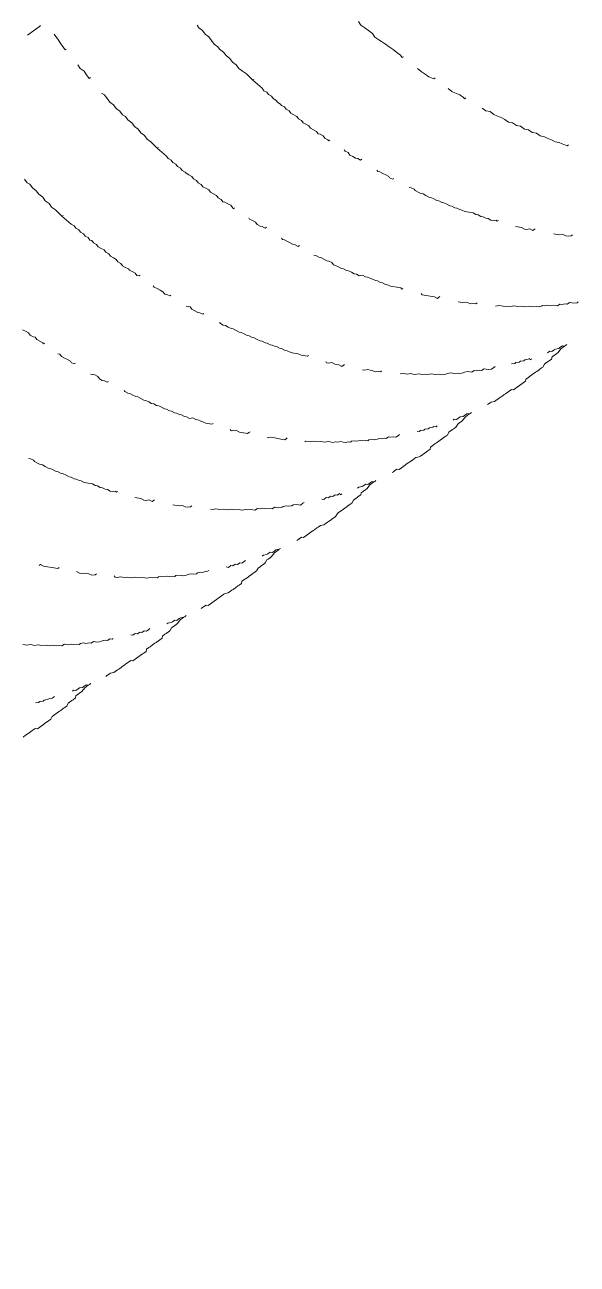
# Model space of a CAD drawing. Header units: feet. Extents: x 2321988 to 2329858, y 6722724 to 6730499.
# Drawn here: x 2326070.83 to 2326071.133, y 6726842.333 to 6726843.012 of the extents above; entities that cross this region are included whole.
import ezdxf

# ---------------------------------------------------------------- set-up
doc = ezdxf.new("R2010")
doc.units = ezdxf.units.FT
doc.header["$MEASUREMENT"] = 0
doc.layers.add('C-BESS-EQUIPMENT', color=255, linetype='Continuous')

# ---------------------------------------------------------------- blocks, each defined once
blk = doc.blocks.new('Midpoint Site Plan$0$A$C71e53a02')
at = {"lineweight": 5}
blk.add_lwpolyline([(9.9299, -0.0049), (10.0273, -0.0049), (10.0371, -0.0049)], dxfattribs=at)
at = {"lineweight": 9}
for points in [[(10.076, -0.1023), (10.076, -0.1218), (10.076, -0.151), (10.076, -0.1803), (10.076, -0.2095), (10.076, -0.229), (10.0858, -0.229)], [(10.0858, -0.3557), (10.0858, -0.3557)], [(10.0858, -0.3557), (10.0858, -0.3849), (10.0955, -0.4142), (10.0955, -0.4434), (10.0955, -0.4726), (10.1053, -0.4726)], [(10.0955, -0.4726), (10.0955, -0.4726)], [(8.78, -1.564), (8.7897, -1.5835), (8.7995, -1.603), (8.7995, -1.6225), (8.8092, -1.642), (8.819, -1.6517), (8.819, -1.6712), (8.8287, -1.6907), (8.8385, -1.7102), (8.8385, -1.7199), (8.8482, -1.7199)], [(9.3647, -0.765), (9.3647, -0.7942), (9.3744, -0.8137), (9.3744, -0.8429), (9.3842, -0.8722), (9.3842, -0.9014), (9.3939, -0.9306), (9.3939, -0.9599), (9.4037, -0.9891), (9.4037, -1.0183), (9.4134, -1.0476), (9.4231, -1.106), (9.4329, -1.145), (9.4426, -1.184), (9.4524, -1.2035), (9.4524, -1.223), (9.4621, -1.2425), (9.4621, -1.2619), (9.4719, -1.2814), (9.4719, -1.3009), (9.4816, -1.3204), (9.4816, -1.3399), (9.4914, -1.3496), (9.4914, -1.3691), (9.5011, -1.3886), (9.5011, -1.4081), (9.5108, -1.4276), (9.5206, -1.4471), (9.5206, -1.4666), (9.5303, -1.4861), (9.5303, -1.5056), (9.5401, -1.525), (9.5498, -1.5445), (9.5498, -1.564), (9.5596, -1.5835), (9.5596, -1.603), (9.5693, -1.6225), (9.5791, -1.642), (9.5791, -1.6517), (9.5888, -1.6712), (9.5985, -1.6907), (9.5985, -1.7102), (9.6083, -1.7199), (9.618, -1.7199)], [(10.1053, -0.5993), (10.115, -0.6188), (10.115, -0.648), (10.115, -0.6773), (10.1248, -0.7065), (10.1248, -0.7357), (10.1345, -0.765), (10.1345, -0.7942), (10.1442, -0.8137), (10.1442, -0.8429), (10.154, -0.8722), (10.154, -0.9014), (10.1637, -0.9306), (10.1637, -0.9599), (10.1735, -0.9891), (10.1735, -1.0183), (10.1832, -1.0476), (10.193, -1.106), (10.2027, -1.145), (10.2125, -1.184), (10.2125, -1.2035), (10.2222, -1.223), (10.2222, -1.2425), (10.232, -1.2619), (10.232, -1.2814), (10.2417, -1.3009), (10.2417, -1.3204), (10.2514, -1.3399), (10.2514, -1.3496), (10.2612, -1.3691), (10.2709, -1.3886), (10.2709, -1.4081), (10.2807, -1.4276), (10.2807, -1.4471), (10.2904, -1.4666), (10.2904, -1.4861), (10.3002, -1.5056), (10.3099, -1.525), (10.3099, -1.5445), (10.3197, -1.564), (10.3294, -1.5835), (10.3294, -1.603), (10.3391, -1.6225), (10.3391, -1.642), (10.3489, -1.6517), (10.3586, -1.6712), (10.3684, -1.6907), (10.3684, -1.7102), (10.3684, -1.7199), (10.3781, -1.7199)], [(10.8751, -0.5993), (10.8751, -0.6188), (10.8848, -0.648), (10.8848, -0.6773), (10.8946, -0.7065), (10.8946, -0.7357), (10.8946, -0.765), (10.9043, -0.7942), (10.9043, -0.8137), (10.9141, -0.8429), (10.9141, -0.8722), (10.9238, -0.9014), (10.9238, -0.9306), (10.9336, -0.9599), (10.9336, -0.9891), (10.9433, -1.0183), (10.9531, -1.0476), (10.9628, -1.106), (10.9726, -1.145), (10.9823, -1.184), (10.9823, -1.2035), (10.992, -1.223), (10.992, -1.2425), (11.0018, -1.2619), (11.0018, -1.2814), (11.0115, -1.3009), (11.0115, -1.3204), (11.0213, -1.3399), (11.0213, -1.3496), (11.031, -1.3691), (11.031, -1.3886), (11.0408, -1.4081), (11.0408, -1.4276), (11.0505, -1.4471), (11.0603, -1.4666), (11.0603, -1.4861), (11.07, -1.5056), (11.07, -1.525), (11.0797, -1.5445), (11.0895, -1.564), (11.0895, -1.5835), (11.0992, -1.603), (11.109, -1.6225), (11.109, -1.642), (11.1187, -1.6517), (11.1285, -1.6712), (11.1285, -1.6907), (11.1382, -1.7102), (11.1382, -1.7199), (11.148, -1.7199)], [(11.7521, -1.1937), (11.7521, -1.223), (11.7619, -1.2522), (11.7716, -1.2814), (11.7814, -1.3107), (11.7814, -1.3399), (11.7911, -1.3691), (11.8009, -1.3886), (11.8106, -1.4179), (11.8203, -1.4471), (11.8301, -1.4763), (11.8398, -1.5056), (11.8496, -1.5348), (11.8496, -1.5543), (11.8593, -1.5543)], [(9.4231, -1.106), (9.4329, -1.106)], [(10.193, -1.106), (10.2027, -1.106)], [(10.9628, -1.106), (10.9726, -1.106)], [(11.8886, -1.6712), (11.8886, -1.6712)], [(11.8886, -1.6712), (11.8983, -1.7005), (11.908, -1.7297), (11.9178, -1.7589), (11.9373, -1.7882), (11.947, -1.7882)], [(8.8774, -1.8271), (8.8872, -1.8369), (8.8872, -1.8564), (8.8969, -1.8759), (8.9067, -1.8953), (8.9164, -1.9148), (8.9164, -1.9246), (8.9262, -1.9441), (8.9359, -1.9441)], [(9.6473, -1.8271), (9.6473, -1.8369), (9.657, -1.8564), (9.6668, -1.8759), (9.6765, -1.8953), (9.6765, -1.9148), (9.6862, -1.9246), (9.696, -1.9441), (9.7057, -1.9441)], [(10.4171, -1.8271), (10.4171, -1.8369), (10.4268, -1.8564), (10.4366, -1.8759), (10.4366, -1.8953), (10.4463, -1.9148), (10.4561, -1.9246), (10.4658, -1.9441), (10.4756, -1.9441)], [(11.1869, -1.8271), (11.1869, -1.8369), (11.1967, -1.8564), (11.1967, -1.8759), (11.2064, -1.8953), (11.2162, -1.9148), (11.2259, -1.9246), (11.2357, -1.9441), (11.2454, -1.9441)], [(11.9763, -1.8953), (11.986, -1.9246), (11.9957, -1.9441), (12.0152, -1.9733), (12.025, -2.0025), (12.025, -2.0123), (12.0347, -2.0123)], [(8.9749, -2.061), (8.9846, -2.0708), (8.9944, -2.0805), (9.0041, -2.1), (9.0041, -2.1195), (9.0139, -2.139), (9.0236, -2.1487), (9.0334, -2.1682), (9.0431, -2.1682)], [(9.7447, -2.061), (9.7545, -2.0708), (9.7642, -2.0805), (9.7642, -2.1), (9.774, -2.1195), (9.7837, -2.139), (9.7934, -2.1487), (9.8032, -2.1682), (9.8129, -2.1682)], [(10.5145, -2.061), (10.5145, -2.0708), (10.5243, -2.0805), (10.534, -2.1), (10.5438, -2.1195), (10.5535, -2.139), (10.5633, -2.1487), (10.573, -2.1682), (10.5828, -2.1682)], [(11.2844, -2.061), (11.2844, -2.0708), (11.2941, -2.0805), (11.3039, -2.1), (11.3136, -2.1195), (11.3234, -2.139), (11.3234, -2.1487), (11.3331, -2.1682), (11.3428, -2.1682)], [(12.0834, -2.1292), (12.0834, -2.1292)], [(12.0834, -2.1292), (12.0932, -2.1585), (12.1127, -2.1779), (12.1224, -2.2072), (12.1322, -2.2267), (12.1517, -2.2559), (12.1614, -2.2754), (12.1712, -2.3046), (12.1906, -2.3241), (12.2004, -2.3533), (12.2199, -2.3728), (12.2296, -2.4021), (12.2491, -2.4216), (12.2589, -2.4508), (12.2783, -2.4703), (12.2881, -2.4995), (12.3076, -2.519), (12.3173, -2.5385), (12.3368, -2.5677), (12.3466, -2.5872), (12.366, -2.6067), (12.3758, -2.6262), (12.3953, -2.6554), (12.405, -2.6554)], [(8.322, -2.2754), (8.3317, -2.2851), (8.3415, -2.3046), (8.3415, -2.3144), (8.3512, -2.3339), (8.361, -2.3533), (8.3707, -2.3631), (8.3805, -2.3826), (8.3902, -2.4021), (8.3999, -2.4118), (8.4097, -2.4313), (8.4194, -2.4508), (8.4292, -2.4605), (8.4389, -2.48), (8.4487, -2.4898), (8.4584, -2.5093), (8.4682, -2.5288), (8.4779, -2.5385), (8.4876, -2.558), (8.4974, -2.5677), (8.5071, -2.5872), (8.5169, -2.597), (8.5266, -2.6165), (8.5364, -2.6262), (8.5559, -2.6457), (8.5656, -2.6554), (8.5753, -2.6749), (8.5851, -2.6847), (8.5948, -2.7042), (8.6046, -2.7139), (8.6143, -2.7334), (8.6241, -2.7431), (8.6338, -2.7626), (8.6436, -2.7724), (8.6631, -2.7821), (8.6631, -2.7919), (8.6728, -2.7919)], [(9.0918, -2.2754), (9.0918, -2.2851), (9.1016, -2.3046), (9.1113, -2.3144), (9.1211, -2.3339), (9.1308, -2.3533), (9.1405, -2.3631), (9.1503, -2.3826), (9.16, -2.4021), (9.1698, -2.4118), (9.1795, -2.4313), (9.1893, -2.4508), (9.199, -2.4605), (9.2088, -2.48), (9.2185, -2.4898), (9.2282, -2.5093), (9.238, -2.5288), (9.2477, -2.5385), (9.2575, -2.558), (9.2672, -2.5677), (9.277, -2.5872), (9.2867, -2.597), (9.2965, -2.6165), (9.3062, -2.6262), (9.3159, -2.6457), (9.3257, -2.6554), (9.3354, -2.6749), (9.3549, -2.6847), (9.3647, -2.7042), (9.3744, -2.7139), (9.3842, -2.7334), (9.3939, -2.7431), (9.4037, -2.7626), (9.4134, -2.7724), (9.4231, -2.7821), (9.4329, -2.7919), (9.4426, -2.7919)], [(9.8617, -2.2754), (9.8617, -2.2851), (9.8714, -2.3046), (9.8811, -2.3144), (9.8909, -2.3339), (9.9006, -2.3533), (9.9104, -2.3631), (9.9201, -2.3826), (9.9299, -2.4021), (9.9396, -2.4118), (9.9494, -2.4313), (9.9591, -2.4508), (9.9688, -2.4605), (9.9786, -2.48), (9.9883, -2.4898), (9.9981, -2.5093), (10.0078, -2.5288), (10.0176, -2.5385), (10.0273, -2.558), (10.0371, -2.5677), (10.0468, -2.5872), (10.0565, -2.597), (10.0663, -2.6165), (10.076, -2.6262), (10.0858, -2.6457), (10.0955, -2.6554), (10.1053, -2.6749), (10.115, -2.6847), (10.1248, -2.7042), (10.1345, -2.7139), (10.154, -2.7334), (10.1637, -2.7431), (10.1735, -2.7626), (10.1832, -2.7724), (10.193, -2.7821), (10.2027, -2.7919), (10.2125, -2.7919)], [(10.6217, -2.2754), (10.6315, -2.2851), (10.6412, -2.3046), (10.651, -2.3144), (10.6607, -2.3339), (10.6705, -2.3533), (10.6802, -2.3631), (10.69, -2.3826), (10.69, -2.4021), (10.6997, -2.4118), (10.7094, -2.4313), (10.7192, -2.4508), (10.7289, -2.4605), (10.7387, -2.48), (10.7484, -2.4898), (10.7582, -2.5093), (10.7679, -2.5288), (10.7777, -2.5385), (10.7874, -2.558), (10.8069, -2.5677), (10.8166, -2.5872), (10.8264, -2.597), (10.8361, -2.6165), (10.8459, -2.6262), (10.8556, -2.6457), (10.8654, -2.6554), (10.8751, -2.6749), (10.8848, -2.6847), (10.8946, -2.7042), (10.9043, -2.7139), (10.9141, -2.7334), (10.9238, -2.7431), (10.9433, -2.7626), (10.9531, -2.7724), (10.9628, -2.7821), (10.9628, -2.7919), (10.9726, -2.7919)], [(11.3916, -2.2754), (11.4013, -2.2851), (11.4111, -2.3046), (11.4111, -2.3144), (11.4208, -2.3339), (11.4306, -2.3533), (11.4403, -2.3631), (11.45, -2.3826), (11.4598, -2.4021), (11.4695, -2.4118), (11.4793, -2.4313), (11.489, -2.4508), (11.4988, -2.4605), (11.5085, -2.48), (11.5183, -2.4898), (11.528, -2.5093), (11.5377, -2.5288), (11.5475, -2.5385), (11.5572, -2.558), (11.567, -2.5677), (11.5767, -2.5872), (11.5865, -2.597), (11.5962, -2.6165), (11.606, -2.6262), (11.6254, -2.6457), (11.6352, -2.6554), (11.6449, -2.6749), (11.6547, -2.6847), (11.6644, -2.7042), (11.6742, -2.7139), (11.6839, -2.7334), (11.6937, -2.7431), (11.7034, -2.7626), (11.7131, -2.7724), (11.7326, -2.7821), (11.7326, -2.7919), (11.7424, -2.7919)], [(12.3953, -2.6554), (12.3953, -2.6554)], [(7.9712, -2.8893), (7.9809, -2.8893), (7.9907, -2.9088), (8.0004, -2.9185), (8.0102, -2.9283), (8.0296, -2.9478), (8.0394, -2.9575), (8.0491, -2.9673), (8.0589, -2.977), (8.0686, -2.977)], [(8.741, -2.8893), (8.7508, -2.8991), (8.7605, -2.9088), (8.7702, -2.9185), (8.78, -2.938), (8.7897, -2.9478), (8.8092, -2.9575), (8.819, -2.977), (8.8287, -2.977), (8.8385, -2.977)], [(9.5108, -2.8893), (9.5108, -2.8991), (9.5303, -2.9088), (9.5401, -2.9185), (9.5498, -2.938), (9.5596, -2.9478), (9.5693, -2.9575), (9.5888, -2.977), (9.5985, -2.977), (9.6083, -2.977)], [(10.2807, -2.8893), (10.2807, -2.8991), (10.2904, -2.9088), (10.3099, -2.9185), (10.3197, -2.938), (10.3294, -2.9478), (10.3391, -2.9575), (10.3489, -2.977), (10.3586, -2.977), (10.3684, -2.977)], [(11.0505, -2.8893), (11.0505, -2.8991), (11.0603, -2.9088), (11.07, -2.9185), (11.0895, -2.938), (11.0992, -2.9478), (11.109, -2.9575), (11.1187, -2.977), (11.1285, -2.977), (11.1382, -2.977)], [(11.8106, -2.8893), (11.8203, -2.8991), (11.8301, -2.9088), (11.8398, -2.9185), (11.8496, -2.938), (11.8593, -2.9478), (11.8788, -2.9575), (11.8886, -2.977), (11.8983, -2.977), (11.908, -2.977)], [(8.1466, -3.0647), (8.1466, -3.0647)], [(8.1466, -3.0647), (8.1563, -3.0842), (8.1661, -3.0939), (8.1856, -3.1037), (8.1953, -3.1134), (8.2051, -3.1232), (8.2148, -3.1427), (8.2343, -3.1524), (8.244, -3.1524)], [(8.9164, -3.0745), (8.9164, -3.0745)], [(8.9164, -3.0745), (8.9262, -3.0842), (8.9359, -3.0939), (8.9456, -3.1037), (8.9651, -3.1134), (8.9749, -3.1329), (8.9846, -3.1427), (9.0041, -3.1524), (9.0139, -3.1524)], [(9.6765, -3.0745), (9.6765, -3.0745)], [(9.6765, -3.0745), (9.696, -3.0842), (9.7057, -3.0939), (9.7155, -3.1037), (9.7252, -3.1134), (9.7447, -3.1329), (9.7545, -3.1427), (9.7642, -3.1524), (9.774, -3.1524), (9.7837, -3.1524)], [(10.4463, -3.0745), (10.4463, -3.0745)], [(10.4463, -3.0745), (10.4561, -3.0842), (10.4756, -3.0939), (10.4853, -3.1037), (10.4951, -3.1134), (10.5048, -3.1329), (10.5243, -3.1427), (10.534, -3.1524), (10.5438, -3.1524)], [(11.2162, -3.0745), (11.2162, -3.0745)], [(11.2162, -3.0745), (11.2259, -3.0842), (11.2357, -3.0939), (11.2551, -3.1037), (11.2649, -3.1134), (11.2746, -3.1329), (11.2941, -3.1427), (11.3039, -3.1524), (11.3136, -3.1524)], [(11.986, -3.0745), (11.986, -3.0745)], [(11.986, -3.0745), (11.9957, -3.0842), (12.0055, -3.0939), (12.0152, -3.1037), (12.0347, -3.1134), (12.0445, -3.1329), (12.0542, -3.1427), (12.0737, -3.1524), (12.0834, -3.1524)], [(8.2343, -3.1524), (8.2343, -3.1524)], [(9.0041, -3.1524), (9.0041, -3.1524)], [(10.534, -3.1524), (10.534, -3.1524)], [(11.3039, -3.1524), (11.3039, -3.1524)], [(12.0737, -3.1524), (12.0737, -3.1524)], [(7.5814, -3.2499), (7.5911, -3.2596), (7.6009, -3.2694), (7.6204, -3.2791), (7.6301, -3.2888), (7.6399, -3.2986), (7.6593, -3.3083), (7.6691, -3.3181), (7.6788, -3.3278), (7.6983, -3.3376), (7.7081, -3.3473), (7.7178, -3.3571), (7.7373, -3.3668), (7.747, -3.3765), (7.7568, -3.3863), (7.7763, -3.396), (7.786, -3.4058), (7.8055, -3.4058), (7.8153, -3.4155), (7.825, -3.4253), (7.8445, -3.435), (7.8542, -3.4448), (7.8737, -3.4545), (7.8835, -3.4642), (7.8932, -3.4642), (7.9127, -3.474), (7.9225, -3.4837), (7.9419, -3.4935), (7.9517, -3.5032), (7.9712, -3.5032), (7.9809, -3.513), (7.9907, -3.5227), (8.0102, -3.5325), (8.0199, -3.5325), (8.0394, -3.5422), (8.0491, -3.5519), (8.0686, -3.5519), (8.0784, -3.5617), (8.0881, -3.5617)], [(8.3317, -3.2304), (8.3317, -3.2401), (8.3415, -3.2499), (8.361, -3.2596), (8.3707, -3.2694), (8.3805, -3.2791), (8.3999, -3.2888), (8.4097, -3.2986), (8.4194, -3.3083), (8.4389, -3.3181), (8.4487, -3.3278), (8.4584, -3.3376), (8.4779, -3.3473), (8.4876, -3.3571), (8.4974, -3.3668), (8.5169, -3.3765), (8.5266, -3.3863), (8.5461, -3.396), (8.5559, -3.4058), (8.5656, -3.4058), (8.5851, -3.4155), (8.5948, -3.4253), (8.6143, -3.435), (8.6241, -3.4448), (8.6338, -3.4545), (8.6533, -3.4642), (8.6631, -3.4642), (8.6825, -3.474), (8.6923, -3.4837), (8.702, -3.4935), (8.7215, -3.5032), (8.7313, -3.5032), (8.7508, -3.513), (8.7605, -3.5227), (8.78, -3.5325), (8.7897, -3.5325), (8.8092, -3.5422), (8.819, -3.5519), (8.8287, -3.5519), (8.8482, -3.5617), (8.8579, -3.5617)], [(9.1016, -3.2401), (9.1016, -3.2401)], [(9.1016, -3.2401), (9.1113, -3.2499), (9.1308, -3.2596), (9.1405, -3.2694), (9.1503, -3.2791), (9.1698, -3.2888), (9.1795, -3.2986), (9.1893, -3.3083), (9.2088, -3.3181), (9.2185, -3.3278), (9.2282, -3.3376), (9.2477, -3.3473), (9.2575, -3.3571), (9.2672, -3.3668), (9.2867, -3.3765), (9.2965, -3.3863), (9.3159, -3.396), (9.3257, -3.4058), (9.3354, -3.4155), (9.3549, -3.4155), (9.3647, -3.4253), (9.3842, -3.435), (9.3939, -3.4448), (9.4037, -3.4545), (9.4231, -3.4642), (9.4329, -3.474), (9.4524, -3.474), (9.4621, -3.4837), (9.4719, -3.4935), (9.4914, -3.5032), (9.5011, -3.5032), (9.5206, -3.513), (9.5303, -3.5227), (9.5498, -3.5325), (9.5596, -3.5325), (9.5791, -3.5422), (9.5888, -3.5519), (9.5985, -3.5617), (9.618, -3.5617), (9.6278, -3.5617)], [(9.8617, -3.2401), (9.8714, -3.2401), (9.8811, -3.2499), (9.8909, -3.2596), (9.9104, -3.2694), (9.9201, -3.2791), (9.9299, -3.2888), (9.9494, -3.2986), (9.9591, -3.3083), (9.9688, -3.3181), (9.9883, -3.3278), (9.9981, -3.3376), (10.0078, -3.3473), (10.0273, -3.3571), (10.0371, -3.3668), (10.0565, -3.3765), (10.0663, -3.3863), (10.076, -3.396), (10.0955, -3.4058), (10.1053, -3.4155), (10.115, -3.4155), (10.1345, -3.4253), (10.1442, -3.435), (10.1637, -3.4448), (10.1735, -3.4545), (10.193, -3.4642), (10.2027, -3.474), (10.2125, -3.474), (10.232, -3.4837), (10.2417, -3.4935), (10.2612, -3.5032), (10.2709, -3.5032), (10.2807, -3.513), (10.3002, -3.5227), (10.3099, -3.5325), (10.3294, -3.5325), (10.3391, -3.5422), (10.3586, -3.5519), (10.3684, -3.5617), (10.3879, -3.5617), (10.3976, -3.5617)], [(10.6315, -3.2401), (10.6315, -3.2401)], [(10.6315, -3.2401), (10.651, -3.2499), (10.6607, -3.2596), (10.6705, -3.2694), (10.69, -3.2791), (10.6997, -3.2888), (10.7094, -3.2986), (10.7289, -3.3083), (10.7387, -3.3181), (10.7484, -3.3278), (10.7679, -3.3376), (10.7777, -3.3473), (10.7971, -3.3571), (10.8069, -3.3668), (10.8166, -3.3765), (10.8361, -3.3863), (10.8459, -3.396), (10.8556, -3.4058), (10.8751, -3.4155), (10.8848, -3.4155), (10.9043, -3.4253), (10.9141, -3.435), (10.9238, -3.4448), (10.9433, -3.4545), (10.9531, -3.4642), (10.9726, -3.474), (10.9823, -3.474), (11.0018, -3.4837), (11.0115, -3.4935), (11.0213, -3.5032), (11.0408, -3.5032), (11.0505, -3.513), (11.07, -3.5227), (11.0797, -3.5325), (11.0992, -3.5325), (11.109, -3.5422), (11.1187, -3.5519), (11.1382, -3.5617), (11.148, -3.5617), (11.1577, -3.5617), (11.1674, -3.5617)], [(11.4013, -3.2401), (11.4013, -3.2401)], [(11.4013, -3.2401), (11.4208, -3.2499), (11.4306, -3.2596), (11.4403, -3.2694), (11.45, -3.2791), (11.4695, -3.2888), (11.4793, -3.2986), (11.4988, -3.3083), (11.5085, -3.3181), (11.5183, -3.3278), (11.5377, -3.3376), (11.5475, -3.3473), (11.5572, -3.3571), (11.5767, -3.3668), (11.5865, -3.3765), (11.5962, -3.3863), (11.6157, -3.396), (11.6254, -3.4058), (11.6449, -3.4155), (11.6547, -3.4155), (11.6644, -3.4253), (11.6839, -3.435), (11.6937, -3.4448), (11.7131, -3.4545), (11.7229, -3.4642), (11.7326, -3.474), (11.7521, -3.474), (11.7619, -3.4837), (11.7814, -3.4935), (11.7911, -3.5032), (11.8106, -3.5032), (11.8203, -3.513), (11.8301, -3.5227), (11.8496, -3.5325), (11.8593, -3.5325)], [(8.0784, -3.5617), (8.0784, -3.5617)], [(8.8482, -3.5617), (8.8482, -3.5617)], [(9.618, -3.5617), (9.618, -3.5617)], [(10.3879, -3.5617), (10.3879, -3.5617)], [(7.4255, -3.6104), (7.445, -3.6202), (7.4547, -3.6202), (7.4742, -3.6299), (7.4839, -3.6299), (7.5034, -3.6397), (7.5132, -3.6397), (7.5327, -3.6494), (7.5424, -3.6494), (7.5522, -3.6494)], [(7.5424, -3.6494), (7.5424, -3.6494)], [(8.1953, -3.6104), (8.2051, -3.6202), (8.2245, -3.6202), (8.2343, -3.6299), (8.2538, -3.6299), (8.2635, -3.6397), (8.283, -3.6397), (8.2928, -3.6494), (8.3122, -3.6494), (8.322, -3.6494)], [(8.3122, -3.6494), (8.3122, -3.6494)], [(8.9651, -3.6104), (8.9749, -3.6202), (8.9944, -3.6202), (9.0041, -3.6299), (9.0236, -3.6299), (9.0334, -3.6397), (9.0528, -3.6397), (9.0626, -3.6494), (9.0821, -3.6494), (9.0918, -3.6494)], [(9.0821, -3.6494), (9.0821, -3.6494)], [(9.735, -3.6104), (9.7447, -3.6202), (9.7642, -3.6202), (9.774, -3.6299), (9.7934, -3.6299), (9.8032, -3.6397), (9.8227, -3.6397), (9.8324, -3.6494), (9.8519, -3.6494), (9.8519, -3.6591), (9.8617, -3.6591)], [(10.5048, -3.6104), (10.5145, -3.6202), (10.5243, -3.6202), (10.5438, -3.6299), (10.5535, -3.6299), (10.573, -3.6397), (10.5828, -3.6397), (10.6023, -3.6494), (10.612, -3.6494), (10.6217, -3.6591), (10.6315, -3.6591)], [(11.2649, -3.6104), (11.2844, -3.6202), (11.2941, -3.6202), (11.3136, -3.6299), (11.3234, -3.6299), (11.3428, -3.6397), (11.3526, -3.6397), (11.3721, -3.6494), (11.3818, -3.6494), (11.3818, -3.6591), (11.3916, -3.6591)], [(7.2306, -3.7468), (7.2501, -3.7468), (7.2696, -3.7468), (7.2793, -3.7468), (7.2988, -3.7468), (7.3085, -3.7468), (7.328, -3.7468), (7.3378, -3.7566), (7.3573, -3.7566), (7.367, -3.7566), (7.3865, -3.7566), (7.3962, -3.7566), (7.4157, -3.7566), (7.4352, -3.7566), (7.445, -3.7566), (7.4645, -3.7468), (7.4742, -3.7468), (7.4937, -3.7468), (7.5034, -3.7468), (7.5229, -3.7468), (7.5327, -3.7468), (7.5522, -3.7468), (7.5619, -3.7468), (7.5814, -3.7468), (7.6009, -3.7371), (7.6106, -3.7371), (7.6301, -3.7371), (7.6399, -3.7371), (7.6593, -3.7371), (7.6691, -3.7274), (7.6886, -3.7274), (7.6983, -3.7274), (7.7178, -3.7274), (7.747, -3.7176), (7.7763, -3.7176), (7.786, -3.7176)], [(7.6691, -3.6884), (7.6788, -3.6884), (7.6886, -3.6981), (7.7081, -3.6981), (7.7178, -3.6981), (7.7373, -3.7079), (7.747, -3.7079), (7.7665, -3.7079), (7.7763, -3.7176), (7.786, -3.7176), (7.7958, -3.7176)], [(7.903, -3.7371), (7.9127, -3.7371), (7.9322, -3.7371), (7.9419, -3.7371), (7.9614, -3.7468), (7.9712, -3.7468), (7.9907, -3.7468), (8.0004, -3.7468), (8.0199, -3.7468), (8.0296, -3.7468), (8.0491, -3.7468), (8.0589, -3.7468), (8.0784, -3.7468), (8.0979, -3.7468), (8.1076, -3.7566), (8.1271, -3.7566), (8.1368, -3.7566), (8.1563, -3.7566), (8.1661, -3.7566), (8.1856, -3.7566), (8.1953, -3.7566), (8.2148, -3.7566), (8.2245, -3.7468), (8.244, -3.7468), (8.2538, -3.7468), (8.2733, -3.7468), (8.2928, -3.7468), (8.3025, -3.7468), (8.322, -3.7468), (8.3317, -3.7468), (8.3512, -3.7468), (8.361, -3.7371), (8.3805, -3.7371), (8.3902, -3.7371), (8.4097, -3.7371), (8.4194, -3.7371), (8.4389, -3.7274), (8.4487, -3.7274), (8.4682, -3.7274), (8.4876, -3.7274), (8.5169, -3.7176), (8.5461, -3.7176), (8.5559, -3.7176)], [(8.4292, -3.6884), (8.4389, -3.6884), (8.4584, -3.6981), (8.4682, -3.6981), (8.4876, -3.6981), (8.4974, -3.7079), (8.5169, -3.7079), (8.5266, -3.7079), (8.5461, -3.7176), (8.5559, -3.7176), (8.5656, -3.7176)], [(8.6728, -3.7371), (8.6825, -3.7371), (8.6923, -3.7371), (8.7118, -3.7371), (8.7215, -3.7468), (8.741, -3.7468), (8.7508, -3.7468), (8.7702, -3.7468), (8.7897, -3.7468), (8.7995, -3.7468), (8.819, -3.7468), (8.8287, -3.7468), (8.8482, -3.7468), (8.8579, -3.7468), (8.8774, -3.7566), (8.8872, -3.7566), (8.9067, -3.7566), (8.9164, -3.7566), (8.9359, -3.7566), (8.9554, -3.7566), (8.9651, -3.7566), (8.9846, -3.7566), (8.9944, -3.7468), (9.0139, -3.7468), (9.0236, -3.7468), (9.0431, -3.7468), (9.0528, -3.7468), (9.0723, -3.7468), (9.0821, -3.7468), (9.1016, -3.7468), (9.1113, -3.7468), (9.1308, -3.7371), (9.1503, -3.7371), (9.16, -3.7371), (9.1795, -3.7371), (9.1893, -3.7371), (9.2088, -3.7274), (9.2185, -3.7274), (9.238, -3.7274), (9.2477, -3.7274), (9.277, -3.7176), (9.3062, -3.7176), (9.3159, -3.7176)], [(9.199, -3.6884), (9.2088, -3.6884), (9.2282, -3.6981), (9.238, -3.6981), (9.2575, -3.6981), (9.2672, -3.7079), (9.2867, -3.7079), (9.2965, -3.7079), (9.3159, -3.7176), (9.3257, -3.7176)], [(9.3159, -3.7176), (9.3159, -3.7176)], [(9.4426, -3.7371), (9.4524, -3.7371), (9.4621, -3.7371), (9.4816, -3.7371), (9.4914, -3.7468), (9.5108, -3.7468), (9.5206, -3.7468), (9.5401, -3.7468), (9.5498, -3.7468), (9.5693, -3.7468), (9.5791, -3.7468), (9.5985, -3.7468), (9.6083, -3.7468), (9.6278, -3.7468), (9.6473, -3.7566), (9.657, -3.7566), (9.6765, -3.7566), (9.6862, -3.7566), (9.7057, -3.7566), (9.7155, -3.7566), (9.735, -3.7566), (9.7447, -3.7566), (9.7642, -3.7468), (9.774, -3.7468), (9.7934, -3.7468), (9.8129, -3.7468), (9.8227, -3.7468), (9.8422, -3.7468), (9.8519, -3.7468), (9.8714, -3.7468), (9.8811, -3.7468), (9.9006, -3.7371), (9.9104, -3.7371), (9.9299, -3.7371), (9.9396, -3.7371), (9.9591, -3.7371), (9.9688, -3.7274), (9.9883, -3.7274), (10.0078, -3.7274), (10.0176, -3.7274), (10.0468, -3.7176), (10.076, -3.7176), (10.0858, -3.7176)], [(9.9688, -3.6884), (9.9786, -3.6884), (9.9981, -3.6981), (10.0078, -3.6981), (10.0273, -3.6981), (10.0371, -3.7079), (10.0565, -3.7079), (10.0663, -3.7079), (10.0858, -3.7176), (10.0955, -3.7176)], [(10.0858, -3.7176), (10.0858, -3.7176)], [(10.2125, -3.7371), (10.2222, -3.7371), (10.232, -3.7371), (10.2514, -3.7371), (10.2612, -3.7468), (10.2807, -3.7468), (10.2904, -3.7468), (10.3099, -3.7468), (10.3197, -3.7468), (10.3391, -3.7468), (10.3489, -3.7468), (10.3684, -3.7468), (10.3879, -3.7468), (10.3976, -3.7468), (10.4171, -3.7566), (10.4268, -3.7566), (10.4463, -3.7566), (10.4561, -3.7566), (10.4756, -3.7566), (10.4853, -3.7566), (10.5048, -3.7566), (10.5145, -3.7468), (10.534, -3.7468), (10.5535, -3.7468), (10.5633, -3.7468), (10.5828, -3.7468), (10.5925, -3.7468), (10.612, -3.7468), (10.6217, -3.7468), (10.6412, -3.7468), (10.651, -3.7468), (10.6705, -3.7371), (10.6802, -3.7371), (10.6997, -3.7371), (10.7094, -3.7371), (10.7289, -3.7371), (10.7484, -3.7274), (10.7582, -3.7274), (10.7777, -3.7274), (10.7874, -3.7274), (10.8166, -3.7176), (10.8459, -3.7176), (10.8556, -3.7176)], [(10.7387, -3.6884), (10.7484, -3.6884), (10.7582, -3.6981), (10.7777, -3.6981), (10.7874, -3.6981), (10.8069, -3.7079), (10.8166, -3.7079), (10.8361, -3.7079), (10.8556, -3.7176), (10.8654, -3.7176)], [(10.8556, -3.7176), (10.8556, -3.7176)], [(10.9823, -3.7371), (11.0018, -3.7371), (11.0115, -3.7371), (11.031, -3.7468), (11.0408, -3.7468), (11.0603, -3.7468), (11.0797, -3.7468), (11.0895, -3.7468), (11.109, -3.7468), (11.1187, -3.7468), (11.1382, -3.7468), (11.148, -3.7468), (11.1674, -3.7468), (11.1772, -3.7566), (11.1967, -3.7566), (11.2064, -3.7566), (11.2259, -3.7566), (11.2454, -3.7566), (11.2551, -3.7566), (11.2746, -3.7566), (11.2844, -3.7468), (11.3039, -3.7468), (11.3136, -3.7468), (11.3331, -3.7468), (11.3428, -3.7468), (11.3623, -3.7468), (11.3721, -3.7468), (11.3916, -3.7468), (11.4111, -3.7468), (11.4208, -3.7468), (11.4403, -3.7371), (11.45, -3.7371), (11.4695, -3.7371), (11.4793, -3.7371), (11.4988, -3.7371), (11.5085, -3.7274), (11.528, -3.7274), (11.5377, -3.7274), (11.5572, -3.7274), (11.5865, -3.7176), (11.6157, -3.7176), (11.6254, -3.7176)], [(10.9823, -3.7371), (10.9823, -3.7371)], [(11.4988, -3.6884), (11.5183, -3.6884), (11.528, -3.6981), (11.5475, -3.6981), (11.5572, -3.6981), (11.5767, -3.7079), (11.5865, -3.7079), (11.606, -3.7079), (11.6157, -3.7176), (11.6254, -3.7176), (11.6352, -3.7176)]]:
    blk.add_lwpolyline(points, dxfattribs=at)

msp = doc.modelspace()

# ---------------------------------------------------------------- wipeouts: each hides what was drawn before it
msp.add_wipeout([(2326067.62588, 6726835.81175), (2326076.78821, 6726842.3397), (2326076.40137, 6726842.88265), (2326067.23903, 6726836.3547)]).dxf.layer = 'C-BESS-EQUIPMENT'

# ---------------------------------------------------------------- next in the draw order: wipeouts: each hides what was drawn before it
msp.add_wipeout([(2326064.17456, 6726849.7753), (2326064.71751, 6726850.16214), (2326071.53559, 6726840.59259), (2326070.99264, 6726840.20575)]).dxf.layer = 'C-BESS-EQUIPMENT'

# ---------------------------------------------------------------- next in the draw order: wipeouts: each hides what was drawn before it
msp.add_wipeout([(2326066.85219, 6726836.89766), (2326076.01453, 6726843.4256), (2326076.40137, 6726842.88265), (2326067.23903, 6726836.3547)]).dxf.layer = 'C-BESS-EQUIPMENT'

# ---------------------------------------------------------------- next in the draw order: block references
at = {"layer": 'C-BESS-EQUIPMENT', "xscale": 0.08333333333333331, "yscale": 0.08333333333333331, "zscale": 0.08333333333333331, "rotation": 35.46898082920265}
msp.add_blockref('Midpoint Site Plan$0$A$C71e53a02', (2326070.15747, 6726842.52686), dxfattribs=at)

# ---------------------------------------------------------------- next in the draw order: wipeouts: each hides what was drawn before it
msp.add_wipeout([(2326044.1544, 6726887.54167), (2326077.85795, 6726840.23687), (2326077.40832, 6726839.91652), (2326043.70467, 6726887.22144)]).dxf.layer = 'C-BESS-EQUIPMENT'

# ---------------------------------------------------------------- next in the draw order: wipeouts: each hides what was drawn before it
msp.add_wipeout([(2326040.08225, 6726884.64036), (2326073.7858, 6726837.33556), (2326073.33617, 6726837.01521), (2326039.63253, 6726884.32013)]).dxf.layer = 'C-BESS-EQUIPMENT'

doc.saveas('drawing.dxf')
